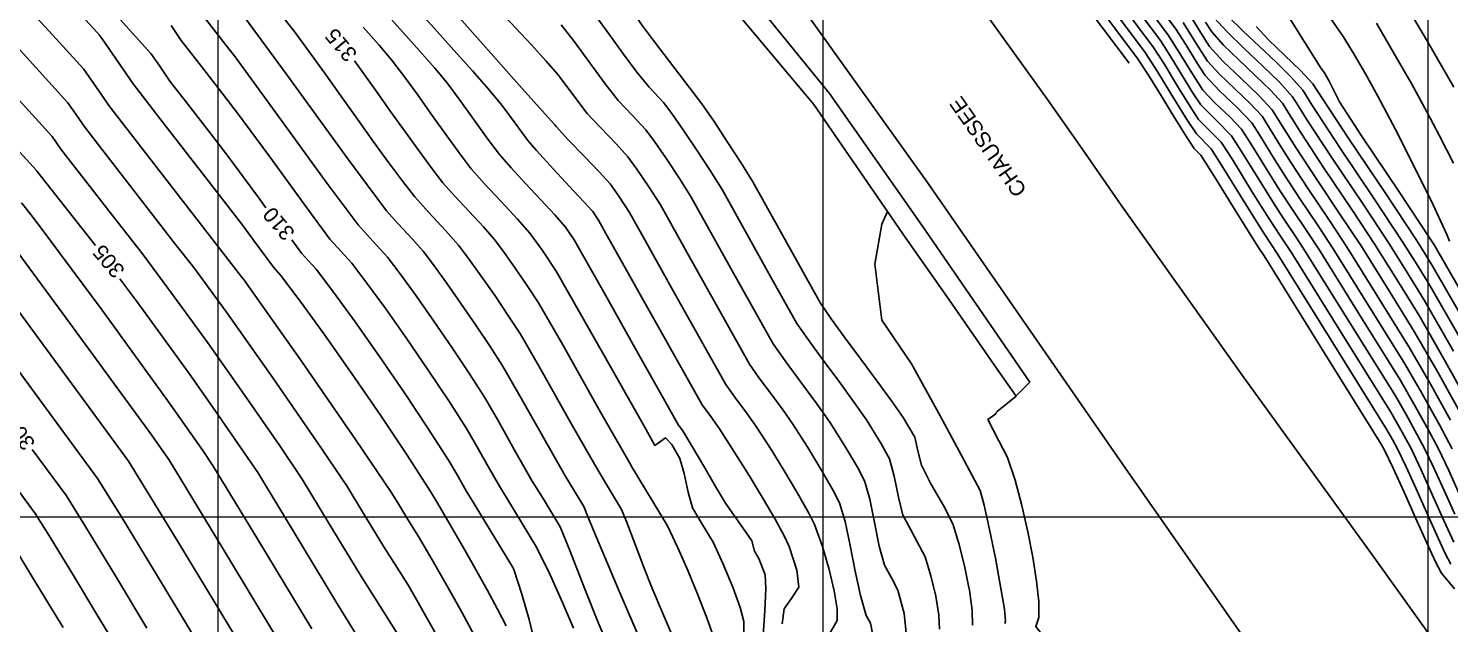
# Model space of a CAD drawing. Extents: x -427 to 62994, y 410 to 109394.
# Drawn here: x 62477.3 to 62536, y 109011.9 to 109036.5 of the extents above; entities that cross this region are included whole.
import ezdxf
from ezdxf.enums import TextEntityAlignment as Align

# ---------------------------------------------------------------- set-up
doc = ezdxf.new("R2010")
doc.units = 0
doc.header["$MEASUREMENT"] = 0
for name, color, linetype in [('Bâti', 7, 'Continuous'), ('coordinate', 2, 'Continuous'), ('curve livello 1 m', 2, 'Continuous'), ('curve livello 1m', 2, 'Continuous'), ('curve livello 5 m', 7, 'Continuous'), ('curve livello 5m', 7, 'Continuous'), ('Strade', 7, 'Continuous'), ('TEXT035', 1, 'Continuous')]:
    doc.layers.add(name, color=color, linetype=linetype)
doc.styles.add('ARIAL', font='arial.ttf')

msp = doc.modelspace()

# ---------------------------------------------------------------- linework, layer by layer
at = {"layer": 'Bâti', "linetype": 'Continuous'}
for p, q in [((62509.731, 109033.361), (62500.343, 109044.554)), ((62505.747, 109039.527), (62510.382, 109033.813)), ((62510.382, 109033.813), (62514.228, 109028.331)), ((62513.535, 109027.828), (62509.731, 109033.361)), ((62513.535, 109027.828), (62509.731, 109033.361)), ((62514.228, 109028.331), (62518.66, 109021.875)), ((62513.535, 109027.828), (62515.326, 109025.279)), ((62515.326, 109025.279), (62517.434, 109022.243)), ((62518.09, 109021.305), (62517.434, 109022.243)), ((62518.66, 109021.875), (62518.094, 109021.309))]:
    msp.add_line(p, q, dxfattribs=at)
at = {"layer": 'coordinate', "linetype": 'Continuous', "lineweight": 0}
for p, q in [((62485.112, 109075.997), (62485.112, 108928.82)), ((62510.112, 109075.997), (62510.112, 108928.82)), ((62535.112, 109075.997), (62535.112, 108928.82)), ((62403.499, 109016.319), (62546.999, 109016.319))]:
    msp.add_line(p, q, dxfattribs=at)
at = {"layer": 'curve livello 1 m', "flags": 128}
for points in [[(62474.094, 109042.834), (62479.991, 109036.484), (62480.217, 109036.237), (62480.335, 109036.065), (62481.611, 109034.208), (62482.85, 109032.592), (62484.629, 109030.316), (62486.143, 109028.355), (62486.583, 109027.755), (62487.09, 109027.057), (62487.407, 109026.629), (62487.707, 109026.298), (62488.521, 109025.23), (62489.537, 109023.828), (62490.67, 109022.216), (62491.833, 109020.517), (62492.941, 109018.857), (62493.906, 109017.36), (62494.023, 109017.155), (62494.05, 109017.111), (62494.316, 109016.676), (62495.364, 109014.867), (62496.245, 109013.298), (62496.672, 109012.498), (62497.024, 109011.814)], [(62495.697, 109011.432), (62495.19, 109012.377), (62495.19, 109012.377), (62494.632, 109013.379), (62493.971, 109014.537), (62493.404, 109015.502), (62493.404, 109015.502), (62492.963, 109016.199), (62492.587, 109016.82), (62492.275, 109017.333), (62492.275, 109017.333), (62490.801, 109019.517), (62488.567, 109022.743), (62486.242, 109026.042), (62486.242, 109026.042), (62486.231, 109026.057), (62486.225, 109026.064), (62486.097, 109026.23), (62480.615, 109033.31), (62480.316, 109033.744), (62479.568, 109034.833), (62478.135, 109036.405), (62473.238, 109041.678)], [(62485.72, 109037.64), (62487.934, 109034.622), (62490.482, 109031.107), (62492.079, 109028.957), (62492.56, 109028.418), (62493.139, 109027.801), (62493.591, 109027.291), (62494.022, 109026.726), (62494.56, 109025.984), (62495.159, 109025.13), (62495.775, 109024.232), (62496.361, 109023.353), (62496.872, 109022.56), (62497.555, 109021.38), (62498.576, 109019.565), (62499.464, 109018.01), (62500.048, 109017.054), (62500.238, 109016.743), (62500.418, 109016.291), (62500.655, 109015.69), (62501.695, 109013.241), (62502.905, 109010.428)], [(62504.082, 109010.971), (62503.499, 109012.322), (62503.048, 109013.392), (62503.048, 109013.392), (62502.732, 109014.2), (62502.344, 109015.216), (62501.996, 109016.127), (62501.796, 109016.62), (62501.796, 109016.62), (62501.216, 109017.583), (62500.825, 109018.224), (62499.724, 109020.151), (62498.459, 109022.398), (62497.614, 109023.86), (62497.614, 109023.86), (62497.129, 109024.61), (62496.57, 109025.441), (62495.998, 109026.265), (62495.475, 109026.994), (62495.062, 109027.54), (62495.062, 109027.54), (62494.52, 109028.151), (62493.824, 109028.893), (62493.247, 109029.539), (62493.247, 109029.539), (62492.754, 109030.168), (62492.181, 109030.938), (62491.548, 109031.812), (62490.879, 109032.751), (62490.194, 109033.716), (62489.516, 109034.668), (62488.865, 109035.57), (62488.264, 109036.382), (62487.735, 109037.066)], [(62492.035, 109037.138), (62492.757, 109036.339), (62493.455, 109035.56), (62494.078, 109034.85), (62494.573, 109034.258), (62495.082, 109033.58), (62495.68, 109032.743), (62496.269, 109031.92), (62496.75, 109031.284), (62497.226, 109030.738), (62497.824, 109030.093), (62498.457, 109029.42), (62499.037, 109028.793), (62499.475, 109028.285), (62499.838, 109027.761), (62500.612, 109026.403), (62501.062, 109025.601), (62502.43, 109023.165), (62504.15, 109020.104), (62504.32, 109019.867), (62504.711, 109019.228), (62505.189, 109018.404), (62505.675, 109017.565), (62506.09, 109016.882), (62506.706, 109016.005), (62507.179, 109015.318), (62507.287, 109014.894), (62507.464, 109014.599), (62507.73, 109013.915), (62507.75, 109013.343), (62507.711, 109012.448), (62507.65, 109011.406)], [(62483.183, 109036.619), (62483.604, 109036.003), (62484.241, 109035.173), (62485.154, 109034.005), (62485.932, 109032.998), (62487.259, 109031.189), (62488.786, 109029.082), (62489.743, 109027.793), (62490.206, 109027.284), (62490.649, 109026.795), (62491.271, 109025.978), (62492.049, 109024.906), (62492.915, 109023.673), (62493.804, 109022.374), (62494.651, 109021.105), (62495.389, 109019.96), (62495.746, 109019.343), (62496.28, 109018.395), (62496.744, 109017.582), (62497.049, 109017.083), (62498.282, 109015.063), (62498.838, 109013.914), (62499.354, 109012.779), (62499.81, 109011.711)], [(62484.601, 109036.901), (62484.936, 109036.464), (62485.417, 109035.849), (62485.826, 109035.319), (62487.596, 109032.905), (62489.634, 109030.095), (62490.911, 109028.375), (62491.529, 109027.696), (62492.12, 109027.043), (62492.647, 109026.352), (62493.304, 109025.445), (62494.037, 109024.402), (62494.79, 109023.303), (62495.506, 109022.229), (62496.131, 109021.26), (62496.65, 109020.362), (62497.428, 109018.98), (62498.104, 109017.796), (62498.549, 109017.068), (62499.26, 109015.903), (62499.629, 109014.992), (62500.266, 109013.361), (62500.825, 109011.953), (62501.317, 109010.794)], [(62491.122, 109036.544), (62491.78, 109035.802), (62492.293, 109035.194), (62492.784, 109034.551), (62493.356, 109033.763), (62493.966, 109032.906), (62494.569, 109032.059), (62495.123, 109031.298), (62495.582, 109030.702), (62496.131, 109030.08), (62496.819, 109029.343), (62497.495, 109028.62), (62498.004, 109028.036), (62498.526, 109027.317), (62499.097, 109026.461), (62501.424, 109022.375), (62502.778, 109019.964), (62503.172, 109019.264), (62503.605, 109019.585), (62503.876, 109019.302), (62504.204, 109018.724), (62504.381, 109018.112), (62504.541, 109017.338), (62504.721, 109016.69), (62505.124, 109016.015), (62505.575, 109015.273), (62505.992, 109014.363), (62506.384, 109013.409), (62506.689, 109012.565), (62506.85, 109011.985), (62506.849, 109011.336)], [(62474.423, 109036.248), (62478.27, 109032.027), (62478.622, 109031.515), (62480.508, 109029.078), (62482.005, 109027.179), (62483.285, 109025.453), (62484.696, 109023.505), (62484.696, 109023.505), (62486.199, 109021.372), (62487.645, 109019.285), (62488.598, 109017.873), (62489.677, 109016.096), (62490.981, 109013.942), (62491.804, 109012.644), (62492.512, 109011.525)], [(62494.134, 109011.455), (62493.767, 109012.116), (62493.332, 109012.878), (62492.958, 109013.513), (62492.958, 109013.513), (62492.502, 109014.234), (62491.972, 109015.07), (62491.972, 109015.07), (62491.132, 109016.458), (62490.436, 109017.603), (62490.436, 109017.603), (62489.223, 109019.401), (62487.383, 109022.057), (62485.469, 109024.774), (62484.761, 109025.751), (62484.118, 109026.618), (62484.118, 109026.618), (62483.367, 109027.571), (62479.618, 109032.412), (62479.242, 109032.961), (62478.919, 109033.43), (62478.919, 109033.43), (62476.279, 109036.327)], [(62476.997, 109029.294), (62477.372, 109028.826), (62477.779, 109028.302), (62480.334, 109024.856), (62483.149, 109020.969), (62483.832, 109020), (62484.488, 109019.054), (62484.92, 109018.413), (62486.768, 109015.372), (62488.999, 109011.685)], [(62508.428, 109011.894), (62508.505, 109012.513), (62508.505, 109012.513), (62508.831, 109012.973), (62509.124, 109013.406), (62509.124, 109013.406), (62509.033, 109014.11), (62508.725, 109015.089), (62508.725, 109015.089), (62508.509, 109015.533), (62508.134, 109016.214), (62507.639, 109017.064), (62507.065, 109018.017), (62506.451, 109019.004), (62505.838, 109019.958), (62505.838, 109019.958), (62505.475, 109020.461), (62505.128, 109020.944), (62505.128, 109020.944), (62501.08, 109028.15), (62500.847, 109028.568), (62500.603, 109028.931)], [(62475.972, 109028.429), (62478.84, 109024.53), (62482.376, 109019.701), (62482.785, 109019.118), (62483.082, 109018.682), (62485.314, 109015.009), (62488.008, 109010.556)], [(62487.017, 109009.428), (62483.498, 109015.232), (62481.429, 109018.618), (62474.838, 109027.587)], [(62474.567, 109025.484), (62480.143, 109017.897), (62481.13, 109016.319), (62482.617, 109013.861), (62484.212, 109011.22)], [(62503.998, 109025.536), (62506.106, 109021.784), (62506.478, 109021.256), (62506.958, 109020.61), (62507.356, 109020.05), (62507.97, 109019.091), (62508.575, 109018.109), (62509.114, 109017.2), (62509.528, 109016.463), (62509.761, 109015.993), (62510.09, 109015.087), (62510.371, 109014.143), (62510.582, 109013.254), (62510.7, 109012.518), (62510.702, 109012.028), (62510.324, 109011.379)], [(62474.026, 109021.278), (62477.57, 109016.456), (62478.197, 109015.453), (62479.143, 109013.891), (62480.156, 109012.213), (62480.988, 109010.862)], [(62511.874, 109017.661), (62512.049, 109017.049), (62512.244, 109016.084), (62512.44, 109015.106), (62512.661, 109014.313), (62512.94, 109013.794), (62513.209, 109013.288), (62513.463, 109012.323), (62513.553, 109011.519)], [(62513.734, 109015.8), (62513.889, 109015.511), (62514.343, 109014.659), (62514.578, 109013.883), (62514.771, 109013.034), (62514.895, 109012.253), (62514.923, 109011.68)], [(62478.721, 109011.746), (62478.128, 109012.709), (62477.405, 109013.906), (62476.731, 109015.02)], [(62516.141, 109013.393), (62516.163, 109013.283), (62516.274, 109012.455), (62516.293, 109011.84)]]:
    msp.add_lwpolyline(points, dxfattribs=at)
at = {"layer": 'curve livello 1m'}
msp.add_line((62505.113, 109033.381), (62503.377, 109035.651), dxfattribs=at)
at = {"layer": 'curve livello 1m', "flags": 128}
for points in [[(62497.048, 109048.066), (62497.257, 109047.379), (62497.586, 109046.584), (62497.974, 109045.816), (62498.36, 109045.21), (62498.479, 109045.108), (62499.873, 109042.195), (62500.239, 109041.421), (62500.506, 109040.856), (62500.868, 109040.089), (62502.284, 109037.162), (62502.618, 109036.666), (62503.111, 109035.995), (62503.377, 109035.651)], [(62519.976, 109038.788), (62522.768, 109035.059)], [(62520.535, 109038.707), (62523.114, 109035.262), (62523.561, 109034.571), (62524.1, 109033.693), (62524.65, 109032.789), (62525.128, 109032.017), (62525.455, 109031.536), (62525.73, 109031.258), (62526.28, 109030.392), (62527.254, 109028.811), (62528.105, 109027.447), (62528.338, 109027.095), (62530.728, 109023.254), (62533.179, 109019.314), (62533.3, 109019.098), (62533.673, 109018.32), (62534.122, 109017.333), (62534.596, 109016.271), (62535.044, 109015.269), (62535.417, 109014.462), (62535.665, 109013.986), (62536.203, 109013.335)], [(62521.094, 109038.626), (62523.428, 109035.509), (62523.949, 109034.696), (62524.571, 109033.675), (62525.151, 109032.728), (62525.545, 109032.138), (62526.151, 109031.527), (62526.655, 109030.733), (62527.546, 109029.285), (62528.325, 109028.037), (62528.618, 109027.594), (62528.91, 109027.154), (62531.114, 109023.612), (62533.375, 109019.979), (62533.643, 109019.51), (62533.862, 109019.104), (62534.209, 109018.383), (62534.625, 109017.467), (62535.064, 109016.482), (62535.48, 109015.554), (62535.825, 109014.806), (62536.055, 109014.365)], [(62521.653, 109038.544), (62523.741, 109035.756), (62524.207, 109035.028), (62524.764, 109034.115), (62525.283, 109033.268), (62525.635, 109032.74), (62526.104, 109032.267), (62526.572, 109031.795), (62527.029, 109031.075), (62527.839, 109029.76), (62528.546, 109028.626), (62529.015, 109027.918), (62529.483, 109027.213), (62531.501, 109023.97), (62533.57, 109020.644), (62534.04, 109019.821), (62534.424, 109019.11), (62534.817, 109018.287), (62535.289, 109017.24), (62535.767, 109016.167), (62536.177, 109015.268)], [(62522.212, 109038.463), (62524.054, 109036.003), (62524.466, 109035.361), (62524.957, 109034.555), (62525.415, 109033.808), (62525.725, 109033.342), (62526.36, 109032.702), (62526.992, 109032.063), (62527.404, 109031.416), (62528.131, 109030.235), (62528.766, 109029.216), (62529.171, 109028.602), (62529.652, 109027.883), (62530.055, 109027.272), (62531.887, 109024.328), (62533.765, 109021.309), (62534.204, 109020.547), (62534.656, 109019.735), (62534.987, 109019.116), (62535.346, 109018.363), (62535.777, 109017.405), (62536.215, 109016.424)], [(62523.331, 109038.3), (62524.681, 109036.497), (62525.1, 109035.835), (62525.574, 109035.056), (62525.906, 109034.546), (62526.502, 109033.921), (62527.241, 109033.222), (62527.834, 109032.599), (62528.153, 109032.098), (62528.716, 109031.184), (62529.207, 109030.395), (62529.834, 109029.446), (62530.577, 109028.334), (62531.2, 109027.391), (62532.659, 109025.045), (62534.156, 109022.64), (62534.858, 109021.419), (62535.582, 109020.118), (62536.112, 109019.127)], [(62536.176, 109034.072), (62535.093, 109035.964), (62534.03, 109037.768)], [(62500.603, 109028.931), (62500.579, 109028.967), (62500.251, 109029.316), (62499.806, 109029.788), (62499.806, 109029.788), (62498.984, 109030.682), (62498.285, 109031.452), (62497.918, 109031.866), (62497.918, 109031.866), (62497.394, 109032.58), (62496.852, 109033.322), (62496.852, 109033.322), (62496.308, 109033.976), (62495.632, 109034.751), (62494.869, 109035.606), (62494.065, 109036.497), (62493.264, 109037.382)], [(62494.878, 109037.185), (62496.069, 109035.834), (62497.341, 109034.401), (62498.637, 109032.951), (62499.043, 109032.509), (62499.091, 109032.446), (62499.603, 109031.886), (62500.249, 109031.221), (62500.873, 109030.578), (62501.319, 109030.081), (62501.683, 109029.565), (62502.121, 109028.887), (62502.818, 109027.637), (62503.998, 109025.536)], [(62500.55, 109037.248), (62501.195, 109036.366), (62501.836, 109035.49), (62502.429, 109034.697), (62502.932, 109034.065), (62503.539, 109033.421), (62503.892, 109032.947), (62504.367, 109032.266), (62504.906, 109031.465), (62505.451, 109030.628), (62505.945, 109029.843), (62508.032, 109026.097), (62509.04, 109024.304), (62509.498, 109023.637), (62510.109, 109022.803), (62510.778, 109021.905), (62511.409, 109021.045), (62511.91, 109020.324), (62512.508, 109019.363), (62512.869, 109018.707), (62513.057, 109018.001), (62513.229, 109017.122), (62513.42, 109016.385), (62513.734, 109015.8)], [(62536.508, 109020.502), (62535.512, 109022.291), (62534.546, 109023.97), (62534.546, 109023.97), (62533.432, 109025.762), (62532.344, 109027.509), (62531.502, 109028.786), (62530.496, 109030.29), (62529.649, 109031.575), (62529.649, 109031.575), (62529.093, 109032.47), (62528.676, 109033.136), (62528.676, 109033.136), (62528.112, 109033.746), (62527.383, 109034.441), (62526.654, 109035.137), (62526.086, 109035.751), (62526.086, 109035.751), (62525.728, 109036.316), (62525.307, 109036.991)], [(62536.493, 109023.599), (62535.132, 109025.965), (62535.132, 109025.965), (62534.59, 109026.836), (62534.061, 109027.686), (62532.89, 109029.463), (62531.489, 109031.556), (62530.31, 109033.344), (62530.31, 109033.344), (62529.939, 109033.94), (62529.455, 109034.484), (62528.837, 109035.098), (62528.151, 109035.746), (62527.464, 109036.395), (62526.844, 109037.01)], [(62537.148, 109024.471), (62535.523, 109027.295), (62535.523, 109027.295), (62535.362, 109027.553), (62535.206, 109027.804), (62533.897, 109029.782), (62532.367, 109032.065), (62531.454, 109033.463), (62531.454, 109033.463), (62531.015, 109034.343), (62530.833, 109034.657), (62530.701, 109034.847), (62530.019, 109035.915), (62529.244, 109037.166)], [(62499.295, 109036.649), (62499.844, 109035.943), (62500.485, 109035.07), (62501.121, 109034.205), (62501.652, 109033.526), (62502.248, 109032.895), (62502.799, 109032.307), (62503.159, 109031.819), (62503.649, 109031.105), (62504.182, 109030.297), (62504.67, 109029.524), (62506.294, 109026.611), (62508.062, 109023.464), (62508.549, 109022.762), (62509.2, 109021.882), (62509.864, 109020.985), (62510.392, 109020.233), (62511.004, 109019.264), (62511.538, 109018.364), (62511.833, 109017.802), (62511.874, 109017.661)], [(62536.045, 109020.31), (62535.185, 109021.855), (62534.351, 109023.305), (62534.351, 109023.305), (62533.045, 109025.403), (62531.772, 109027.45), (62531.04, 109028.56), (62530.165, 109029.868), (62529.428, 109030.985), (62529.428, 109030.985), (62529.008, 109031.659), (62528.527, 109032.44), (62528.255, 109032.867), (62528.255, 109032.867), (62527.763, 109033.4), (62527.128, 109034.006), (62526.491, 109034.614), (62525.996, 109035.149), (62525.996, 109035.149), (62525.535, 109035.876), (62524.994, 109036.744)], [(62525.921, 109036.756), (62526.176, 109036.353), (62526.668, 109035.81), (62527.3, 109035.195), (62527.978, 109034.557), (62528.609, 109033.944), (62529.097, 109033.404), (62529.428, 109032.875), (62529.869, 109032.165), (62530.827, 109030.712), (62531.965, 109029.012), (62532.917, 109027.568), (62533.818, 109026.12), (62534.742, 109024.635), (62535.839, 109022.727), (62536.971, 109020.694)], [(62536.821, 109024.035), (62535.328, 109026.63), (62535.328, 109026.63), (62534.976, 109027.195), (62534.634, 109027.745), (62533.352, 109029.689), (62531.82, 109031.978), (62530.531, 109033.934), (62530.531, 109033.934), (62530.36, 109034.208), (62529.846, 109034.764), (62529.184, 109035.395), (62528.524, 109036.025), (62528.012, 109036.579)], [(62536.004, 109027.702), (62535.882, 109028.008), (62535.319, 109029.207), (62534.569, 109030.733), (62533.766, 109032.319), (62533.042, 109033.698), (62533.042, 109033.698), (62532.579, 109034.53), (62532.049, 109035.442), (62531.613, 109036.16), (62531.613, 109036.16), (62531.118, 109036.876)], [(62505.113, 109033.381), (62505.615, 109032.646), (62506.174, 109031.803), (62506.722, 109030.954), (62507.219, 109030.161), (62509.77, 109025.584), (62510.017, 109025.144), (62510.456, 109024.501), (62511.033, 109023.705), (62511.684, 109022.829), (62512.343, 109021.942), (62512.946, 109021.114), (62513.428, 109020.416), (62513.905, 109019.612), (62514.041, 109019.043), (62514.179, 109018.457), (62514.576, 109017.674), (62515.099, 109016.785), (62515.477, 109016.031), (62515.745, 109015.171), (62515.98, 109014.221), (62516.141, 109013.393)], [(62514.956, 109020.495), (62513.774, 109022.635), (62512.545, 109024.44), (62512.256, 109026.752), (62512.545, 109028.413), (62512.775, 109028.934)], [(62514.951, 109020.504), (62514.956, 109020.495), (62515.838, 109018.849), (62516.61, 109017.402), (62516.773, 109016.797), (62516.996, 109015.794), (62517.237, 109014.603), (62517.456, 109013.433), (62517.611, 109012.496), (62517.663, 109012), (62517.63, 109011.904)]]:
    msp.add_lwpolyline(points, dxfattribs=at)
at = {"layer": 'curve livello 5 m', "flags": 128}
for points in [[(62476.768, 109041.674), (62478.157, 109040.091), (62480.569, 109037.436), (62482.35, 109035.467), (62482.713, 109034.94), (62483.135, 109034.324), (62483.771, 109033.495), (62484.684, 109032.326), (62485.462, 109031.319), (62486.789, 109029.51), (62487.098, 109029.084)], [(62472.567, 109036.169), (62477.62, 109030.623), (62477.625, 109030.617), (62477.649, 109030.585), (62480.058, 109027.53)], [(62505.618, 109011.288), (62505.312, 109012.142), (62504.945, 109013.087), (62504.539, 109014.07), (62504.112, 109015.04), (62503.686, 109015.946), (62502.194, 109018.423), (62502.185, 109018.438), (62500.872, 109020.736), (62499.364, 109023.417), (62498.355, 109025.16), (62497.912, 109025.841), (62497.404, 109026.588), (62496.916, 109027.278), (62496.533, 109027.788), (62496.087, 109028.299), (62495.497, 109028.932), (62494.894, 109029.576), (62494.414, 109030.121), (62493.967, 109030.694), (62493.441, 109031.406), (62492.861, 109032.212), (62492.252, 109033.069), (62491.637, 109033.934), (62490.755, 109035.163)], [(62488.165, 109027.763), (62488.575, 109027.211), (62488.575, 109027.211), (62489.178, 109026.547), (62489.896, 109025.604), (62490.793, 109024.367), (62491.792, 109022.944), (62492.819, 109021.446), (62493.796, 109019.981), (62494.648, 109018.66), (62494.648, 109018.66), (62494.983, 109018.074), (62495.384, 109017.369), (62495.384, 109017.369), (62495.549, 109017.097), (62497.221, 109014.359), (62497.301, 109014.22), (62497.34, 109014.143), (62497.673, 109013.123), (62497.971, 109012.071), (62498.223, 109011.039)], [(62481.069, 109026.153), (62481.81, 109025.155), (62483.923, 109022.237), (62483.923, 109022.237), (62485.016, 109020.686), (62486.066, 109019.17), (62486.759, 109018.143), (62486.759, 109018.143), (62488.223, 109015.734), (62489.99, 109012.813), (62489.99, 109012.813), (62490.793, 109011.527)], [(62507.485, 109022.049), (62507.958, 109021.409), (62508.469, 109020.719), (62508.874, 109020.141), (62508.874, 109020.141), (62509.489, 109019.177), (62510.074, 109018.214), (62510.54, 109017.403), (62510.797, 109016.898), (62510.797, 109016.898), (62511.031, 109016.125), (62511.243, 109015.137), (62511.449, 109014.07), (62511.663, 109013.059), (62511.902, 109012.24), (62511.902, 109012.24), (62512.075, 109011.917), (62512.184, 109011.359)], [(62477.447, 109019.094), (62478.856, 109017.177), (62479.664, 109015.886), (62480.88, 109013.876), (62482.184, 109011.716)]]:
    msp.add_lwpolyline(points, dxfattribs=at)
at = {"layer": 'curve livello 5m', "flags": 128}
for points in [[(62522.771, 109038.381), (62524.367, 109036.25), (62524.863, 109035.467), (62525.423, 109034.546), (62525.816, 109033.944), (62525.816, 109033.944), (62526.31, 109033.426), (62526.922, 109032.847), (62527.413, 109032.331), (62527.413, 109032.331), (62527.778, 109031.757), (62528.423, 109030.709), (62528.987, 109029.806), (62528.987, 109029.806), (62529.502, 109029.024), (62530.115, 109028.109), (62530.627, 109027.331), (62530.627, 109027.331), (62532.273, 109024.687), (62533.961, 109021.975), (62534.531, 109020.983), (62535.119, 109019.926), (62535.549, 109019.121), (62535.549, 109019.121), (62535.969, 109018.233), (62536.468, 109017.118)], [(62496.768, 109037.211), (62498.07, 109035.817), (62498.668, 109035.158), (62499.169, 109034.579), (62499.169, 109034.579), (62499.776, 109033.774), (62500.371, 109032.986), (62500.371, 109032.986), (62500.917, 109032.398), (62501.573, 109031.725), (62502.059, 109031.194), (62502.059, 109031.194), (62502.425, 109030.688), (62502.921, 109029.952), (62503.396, 109029.205), (62503.396, 109029.205), (62504.556, 109027.124), (62507.084, 109022.624), (62507.458, 109022.085), (62507.485, 109022.049)], [(62536.166, 109023.163), (62534.937, 109025.3), (62534.204, 109026.478), (62533.489, 109027.627), (62532.427, 109029.238), (62531.158, 109031.134), (62530.09, 109032.754), (62529.763, 109033.28), (62529.518, 109033.672), (62528.975, 109034.273), (62528.273, 109034.956), (62527.517, 109035.666), (62526.814, 109036.351), (62526.267, 109036.955)], [(62536.164, 109030.928), (62535.588, 109032.065), (62535.07, 109033.053), (62534.442, 109034.188), (62533.702, 109035.479), (62532.978, 109036.709)], [(62518.09, 109021.305), (62517.317, 109020.666), (62517.283, 109020.637), (62517.269, 109020.626), (62517.255, 109020.567), (62516.931, 109020.34), (62517.378, 109019.457), (62517.744, 109018.773), (62518.05, 109017.825), (62518.334, 109016.782), (62518.585, 109015.702), (62518.792, 109014.642), (62518.943, 109013.659), (62519.027, 109012.813), (62519.032, 109012.161), (62519.032, 109012.161), (62518.904, 109011.785), (62519.201, 109011.408), (62519.584, 109010.956), (62519.584, 109010.956), (62519.759, 109010.611), (62520.002, 109010.063), (62520.302, 109009.345), (62520.378, 109009.156)]]:
    msp.add_lwpolyline(points, dxfattribs=at)
at = {"layer": 'Strade', "linetype": 'Continuous', "flags": 128}
for points in [[(62475.379, 109074.993), (62475.493, 109074.866), (62480.685, 109071.546), (62488.193, 109066.352), (62496.074, 109060.057), (62503.118, 109053.363), (62509.578, 109046.403), (62515.212, 109039.379), (62519.392, 109033.567), (62520.825, 109031.526), (62522.441, 109029.201), (62527.499, 109022.069), (62532.784, 109014.787), (62539.481, 109005.414), (62544.595, 108998.564), (62546.614, 108996.037)], [(62542.019, 108991.385), (62539.076, 108995.279), (62534.232, 109001.688), (62527.781, 109010.925), (62522.501, 109018.484), (62517.474, 109025.742), (62514.465, 109030.095), (62509.299, 109037.305), (62502.878, 109045.085), (62496.087, 109052.138), (62488.451, 109058.979), (62481.03, 109064.685), (62475.379, 109068.408)]]:
    msp.add_lwpolyline(points, dxfattribs=at)

# ---------------------------------------------------------------- texts
at = {"layer": 'coordinate', "color": 1, "style": 'ARIAL'}
for s, rotation, p in [('315', 130.15216, (62489.969, 109036.567)), ('310', 130.15216, (62487.396, 109029.182)), ('305', 130.15216, (62480.37, 109027.63)), ('300', 125.18355, (62476.763, 109020.544))]:
    msp.add_text(s, height=0.625, rotation=rotation, dxfattribs=at).set_placement(p, align=Align.RIGHT)
at = {"layer": 'TEXT035', "style": 'ARIAL'}
msp.add_text('CHAUSSEE', height=0.625, rotation=124.91286, dxfattribs=at).set_placement((62518.566, 109029.814))

doc.saveas('drawing.dxf')
